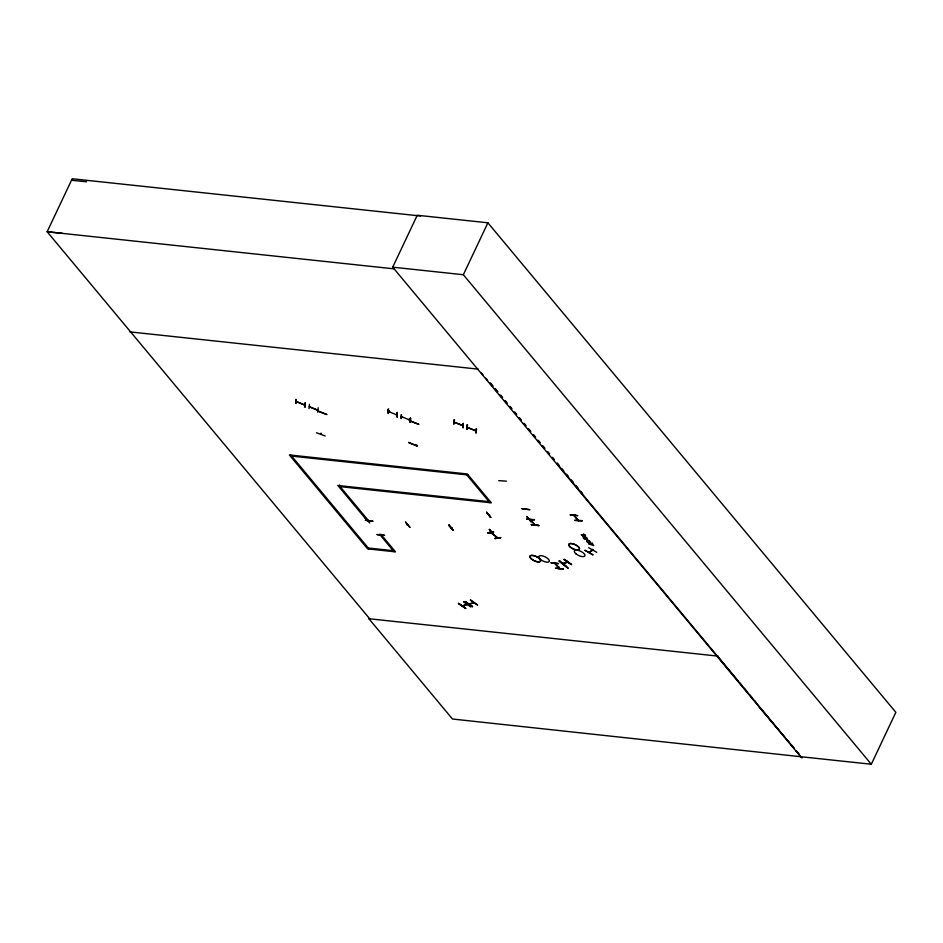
<?xml version="1.0" encoding="UTF-8"?>
<svg xmlns="http://www.w3.org/2000/svg" width="943" height="943" viewBox="0 0 943 943"><rect width="100%" height="100%" fill="white"/><g stroke="black" fill="none" stroke-linecap="round" stroke-linejoin="round"><path stroke-width="1.41" d="M304.789 407.011L305.119 403.05M305.167 407.223L305.226 402.661M317.767 412.185L318.156 407.8M396.968 416.9L397.357 412.539M397.321 412.48L397.309 417.054M409.91 422.04L410.24 418.079M410.582 418.256L410.276 422.275L410.57 418.279M462.872 427.627L463.166 423.631M463.272 423.266L463.202 427.827L463.025 423.631M476.109 428.77L475.85 432.802L476.486 429.006M476.486 428.982L476.191 433.002M490.855 532.689L497.656 537.828M405.655 522.116L409.934 527.267M489.217 529.4L493.484 534.551M489.511 529.471L493.802 534.693L489.5 529.483M531.168 521.738L526.866 516.528M296.019 403.474L296.314 399.608M295.607 403.368L295.902 399.384M309.481 404.347L308.998 408.649M388.41 409.356L388.162 413.458L387.986 409.25L388.61 409.014M389.282 411.773L388.41 411.384L388.858 410.676L389.624 411.148M397.298 417.101L397.109 412.916M401.4 414.531L401.14 418.633L401.435 414.637M409.934 420.154L409.026 419.824L409.439 418.904L409.168 419.682M410.299 419.399L409.816 420.118M453.654 423.949L454.55 419.741L453.889 419.989M466.573 429.159L466.879 425.152L467.056 429.36L467.528 424.916L466.868 425.175M318.074 411.207L326.761 414.578M316.483 432.754L325.182 435.984M320.691 433.863L321.056 434.334L321.056 433.108M326.761 414.425L318.121 411.065M410.205 421.049L418.916 424.397L410.264 420.92M408.625 442.609L417.277 446.086L408.673 442.361M494.839 538.288L500.709 537.581M531.227 524.438L538.889 525.557L531.404 524.779M563.006 568.924L555.439 568.193L563.183 569.23M563.136 568.629L563.16 569.277M574.735 520.194L582.338 520.63M522.068 508.725L529.589 509.55M463.673 601.823L471.005 606.879L463.885 601.775M470.357 600.054L477.688 605.111L470.569 600.007M564.162 559.517L571.505 564.574L564.315 559.175M377.129 534.575L384.638 535.365L377.117 534.598M462.141 605.854L466.985 604.357M467.245 604.557L462.388 606.031M468.86 604.003L473.551 602.553M473.987 602.813L469.249 604.286M588.644 547.718L596.719 552.303M392.701 267.175L417.254 215.252L487.896 222.807L895.85 712.319L871.308 764.243L800.666 756.699L392.701 267.175L463.343 274.731L871.308 764.243M339.598 484.985L339.291 485.633L368.348 520.477M388.858 410.665L388.492 411.443M389.188 411.702L389.459 410.9L389.176 411.879M463.343 274.731L487.896 222.807M410.311 419.258L409.851 420.118L401.482 416.594M449.198 524.721L453.288 530.367L448.585 525.086L452.911 530.272M489.346 500.992L489.04 501.641L337.83 485.48L366.815 520.253L368.501 520.677L367.664 520.56M498.729 480.624L506.403 481.154M490.938 532.807L491.279 531.993L490.431 531.828M491.244 532.76L491.598 532.005M492.034 532.371L491.539 533.255L491.833 532.441M491.421 533.172L492.116 532.418M534.28 519.982L526.559 519.004L534.492 519.664M574.263 515.904L575.018 515.291M574.676 515.998L575.006 515.184M559.046 568.582L554.743 563.419L555.062 562.606L559.329 568.558M555.132 563.501L555.451 562.747M559.399 560.684C562.735 565.222 577.764 575.324 559.388 560.684M558.574 563.773L550.842 562.688L558.362 563.442M558.881 568.04L559.234 567.285L558.999 568.146M567.38 561.368L567.332 562.382M584.695 535.813C584.896 535.907 577.222 533.667 583.788 535.188L583.469 534.115M584.495 535.577L585.355 535.671L583.882 534.151M584.082 535.53L584.283 535.765M584.849 537.262L583.941 536.166L585.061 536.826M586.876 538.429C580.982 535.683 583.128 540.256 587.513 539.137A1.662 0.672 25.3 0 0 586.758 538.429L587.076 537.993M589.917 541.459C588.161 538.807 583.882 541.082 589.069 541.058L589.269 540.622M591.45 543.345L592.121 542.968L593.76 545.62L588.738 543.899L592.216 544.276L591.921 543.404M589.599 552.48L589.882 551.867M592.416 550.064L592.617 549.309M758.903 706.59L794.371 748.471M800.666 756.699L452.475 719.014L368.902 618.726L718.165 656.139M593.076 549.498L588.939 552.48L592.723 550.288M584.955 550.382L593.076 554.932L585.131 550.264M458.428 603.496L465.83 608.471L458.475 603.437M458.687 603.355L465.606 608.494M465.111 601.728L472.526 606.703L465.158 601.669M465.37 601.587L472.537 606.608M566.071 566.236L558.963 561.144M372.756 521.137L365.271 520.3L372.898 521.184M369.703 523L365.082 517.766M486.647 512.285L490.596 517.401M577.552 515.538L570.055 514.76L577.788 515.727M573.886 515.456L578.259 520.654M487.79 532.866L493.731 532.064M454.361 420.048L454.066 424.044M467.304 425.258L467.044 429.218M562.665 563.478L563.36 563.619M567.745 562.264L562.888 563.737M585.933 537.003L585.332 537.168M296.173 401.541L304.825 404.983M304.789 405.136L296.291 401.565M396.932 414.991L388.433 411.419M454.231 422.11L462.695 425.47M462.754 425.67L454.396 422.37M467.209 427.285L475.767 430.703M535.023 524.921L530.72 519.723M578.519 520.677L574.228 515.479M367.511 520.383L368.23 520.442M407.117 524.827L407.612 524.862M489.358 514.819L488.722 514.772L489.558 514.89M451.072 527.667L451.791 527.703M528.811 519.086L528.328 519.251M528.929 519.31L528.127 519.169M564.091 559.6L571.505 564.562M562.688 563.549L567.486 562.063M490.867 517.424L486.576 512.214L490.537 517.448M495.11 538.559L500.733 537.64L495.11 538.642M317.685 410.264L309.28 406.739L317.697 410.099M396.838 414.944L396.178 414.708M475.732 430.845L467.315 427.485M489.57 515.078L488.993 515.008M528.068 518.98L528.882 519.275M451.921 527.95L451.296 527.856M71.491 180.266L86.579 181.81M62.238 233.31L47.15 231.754L72.21 178.757L420.602 216.006M368.961 618.797L369.774 618.879L47.15 231.754L394.08 268.849M129.851 331.889L478.242 369.137M291.67 456.117L468.152 474.989M340.14 486.647L491.338 502.819L467.315 473.975L289.371 454.95L367.64 548.873L395.518 551.855L381.019 534.457L379.569 534.304L394.056 551.69M574.9 520.477L582.137 521.066M531.392 524.721L538.889 525.557M584.707 535.141L585.556 535.235M559.317 567.38L558.539 568.028M368.253 548.013L393.207 550.677M529.754 509.774L521.986 508.701M526.736 516.575L531.039 521.785M405.525 522.151L409.828 527.361M490.407 531.864L491.044 531.899M407.671 524.838L406.916 524.756M583.752 535.376L585.202 535.86M401.482 416.617L402.26 416.947M534.681 524.827L530.461 519.782M415.014 444.483L417.466 445.544M525.522 508.666L525.451 508.984M491.114 532.712L497.574 537.769M490.36 382.775L493.177 386.17M495.063 388.422L497.892 391.816M500.709 395.2L502.595 397.463M505.413 400.858L507.299 403.109M510.128 406.504L512.002 408.755M514.831 412.15L516.717 414.401M519.534 417.796L521.42 420.059M524.249 423.442L526.123 425.706M528.952 429.089L530.838 431.352M533.655 434.735L535.541 436.998M538.37 440.393L540.245 442.644M543.074 446.039L544.96 448.29M547.777 451.685L549.663 453.937M552.492 457.331L554.366 459.595M557.195 462.978L559.081 465.241M561.898 468.624L563.784 470.887M566.613 474.27L568.488 476.533M571.317 479.928L573.203 482.179M576.02 485.574L577.906 487.826M580.723 491.22L582.609 493.472M481.06 372.52L482.946 374.784M485.775 378.178L487.649 380.43M490.478 383.825L492.364 386.076M495.181 389.471L497.067 391.722M499.896 395.117L501.77 397.38M504.599 400.763L506.485 403.026M509.303 406.409L511.189 408.673M514.018 412.056L515.892 414.319M518.721 417.714L520.607 419.965M523.424 423.36L525.31 425.611M528.139 429.006L530.013 431.257M532.842 434.652L534.728 436.915M537.545 440.298L539.431 442.562M542.26 445.945L544.135 448.208M557.313 464.015L737.768 680.54M739.618 682.767L742.412 686.115M744.263 688.343L747.045 691.679M749.826 695.015L751.689 697.242M754.471 700.59L756.321 702.818M796.234 750.699L799.016 754.035M466.702 474.836L489.889 502.654M290.821 455.104L369.102 549.026M717.352 656.045L780.014 731.462M781.877 733.713L784.682 737.096M786.556 739.347L789.362 742.719M791.236 744.97L794.041 748.353M795.904 750.604L802.045 757.995M589.292 542.673C587.43 543.828 585.014 539.302 589.057 541.553C592.345 544.252 588.232 540.716 589.292 542.673M587.029 539.09C584.365 540.15 584.389 536.591 587.029 539.09M582.621 535.765C589.021 538.264 583.352 538.818 582.621 535.765M587.524 541.647L588.75 542.555L587.524 541.647M493.413 531.864L487.779 532.878L493.448 531.864M531.475 559.01A5.858 2.357 25.3 0 0 540.48 561.297A5.858 2.357 25.3 0 0 533.868 555.639A5.858 2.357 25.3 0 0 531.475 559.01A5.847 2.346 25.3 0 0 540.469 561.309A5.847 2.346 25.3 0 0 533.868 555.663A5.847 2.346 25.3 0 0 531.475 559.022M575.867 553.741A5.847 2.346 25.3 0 0 584.86 556.016A5.847 2.346 25.3 0 0 578.259 550.37A5.847 2.346 25.3 0 0 575.867 553.741M570.362 547.129A5.87 2.357 25.3 0 0 579.391 549.415A5.87 2.357 25.3 0 0 572.766 543.757A5.87 2.357 25.3 0 0 570.362 547.129A5.847 2.346 25.3 0 0 579.367 549.427A5.847 2.346 25.3 0 0 572.755 543.781A5.847 2.346 25.3 0 0 570.374 547.14M540.233 559.293A5.847 2.346 25.3 0 0 549.227 561.58A5.847 2.346 25.3 0 0 542.614 555.934A5.847 2.346 25.3 0 0 540.233 559.293"/></g></svg>
